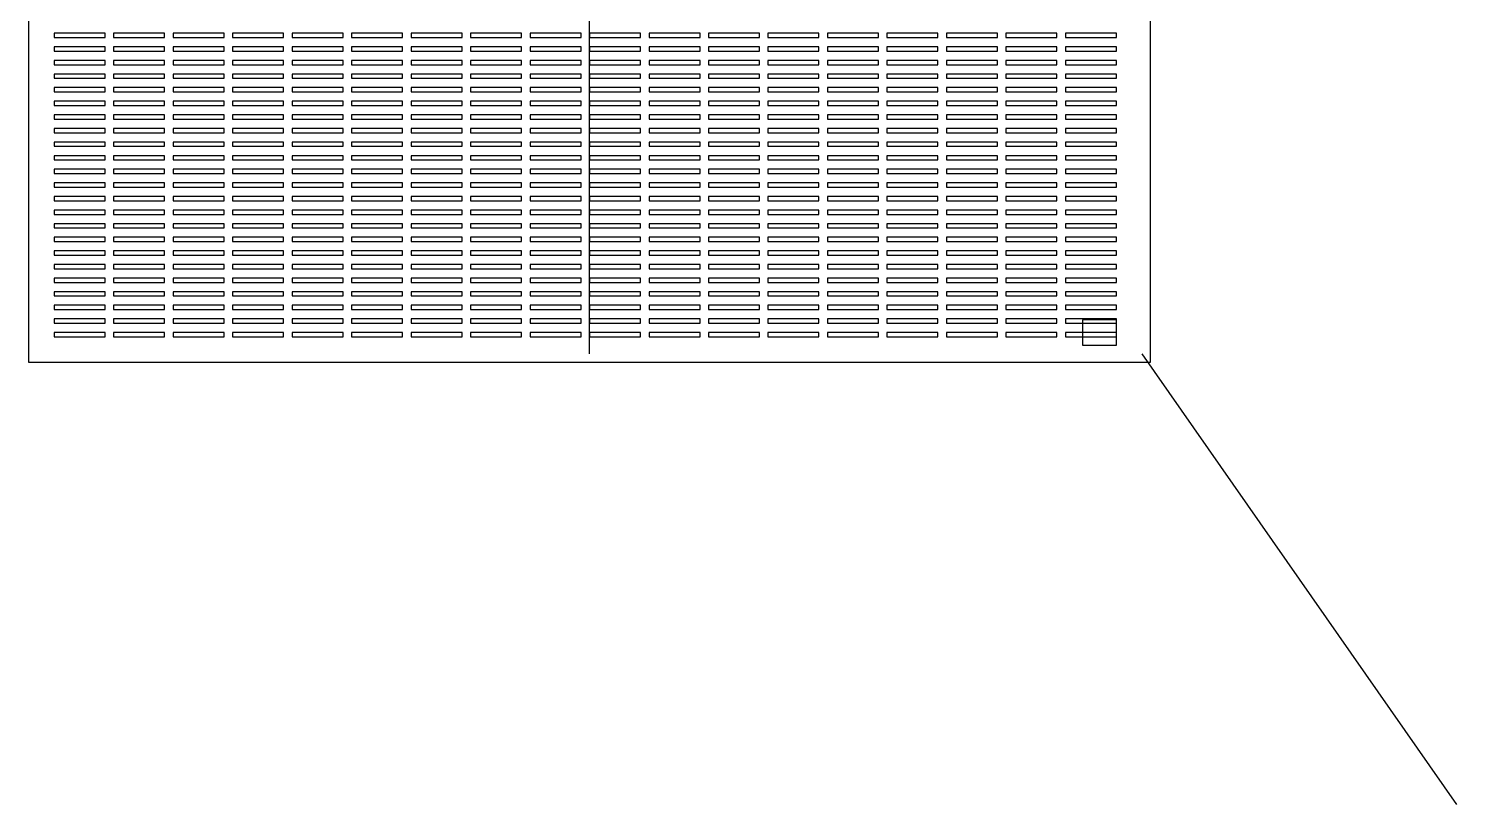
# Model space of a CAD drawing. Header units: metres. Extents: x 435451 to 436291, y 6356236 to 6357156.
# Drawn here: x 435451 to 436291, y 6356236 to 6356692 of the extents above; entities that cross this region are included whole.
import ezdxf

# ---------------------------------------------------------------- set-up
doc = ezdxf.new("R2010")
doc.units = ezdxf.units.M

msp = doc.modelspace()

# ---------------------------------------------------------------- linework, layer by layer
at = {"layer": 'CLOTURE'}
msp.add_lwpolyline([(435450.7, 6356496), (436110.7, 6356496), (436110.7, 6357156), (435450.7, 6357156)], close=True, dxfattribs=at)
at = {"layer": 'PISTE_ACCES'}
for p, q in [((435780.7, 6356501), (435780.7, 6357151)), ((436105.7, 6356501), (436290.7, 6356236))]:
    msp.add_line(p, q, dxfattribs=at)
at = {"layer": 'POSTE_LIVRAISON'}
msp.add_lwpolyline([(436070.7, 6356506), (436090.7, 6356506), (436090.7, 6356521), (436070.7, 6356521)], close=True, dxfattribs=at)
at = {"layer": 'TABLES_PV'}
for points in [[(435465.7, 6356687), (435495.7, 6356687), (435495.7, 6356689.5), (435465.7, 6356689.5)], [(435500.7, 6356687), (435530.7, 6356687), (435530.7, 6356689.5), (435500.7, 6356689.5)], [(435535.7, 6356687), (435565.7, 6356687), (435565.7, 6356689.5), (435535.7, 6356689.5)], [(435570.7, 6356687), (435600.7, 6356687), (435600.7, 6356689.5), (435570.7, 6356689.5)], [(435605.7, 6356687), (435635.7, 6356687), (435635.7, 6356689.5), (435605.7, 6356689.5)], [(435640.7, 6356687), (435670.7, 6356687), (435670.7, 6356689.5), (435640.7, 6356689.5)], [(435675.7, 6356687), (435705.7, 6356687), (435705.7, 6356689.5), (435675.7, 6356689.5)], [(435710.7, 6356687), (435740.7, 6356687), (435740.7, 6356689.5), (435710.7, 6356689.5)], [(435745.7, 6356687), (435775.7, 6356687), (435775.7, 6356689.5), (435745.7, 6356689.5)], [(435780.7, 6356687), (435810.7, 6356687), (435810.7, 6356689.5), (435780.7, 6356689.5)], [(435815.7, 6356687), (435845.7, 6356687), (435845.7, 6356689.5), (435815.7, 6356689.5)], [(435850.7, 6356687), (435880.7, 6356687), (435880.7, 6356689.5), (435850.7, 6356689.5)], [(435885.7, 6356687), (435915.7, 6356687), (435915.7, 6356689.5), (435885.7, 6356689.5)], [(435920.7, 6356687), (435950.7, 6356687), (435950.7, 6356689.5), (435920.7, 6356689.5)], [(435955.7, 6356687), (435985.7, 6356687), (435985.7, 6356689.5), (435955.7, 6356689.5)], [(435990.7, 6356687), (436020.7, 6356687), (436020.7, 6356689.5), (435990.7, 6356689.5)], [(436025.7, 6356687), (436055.7, 6356687), (436055.7, 6356689.5), (436025.7, 6356689.5)], [(436060.7, 6356687), (436090.7, 6356687), (436090.7, 6356689.5), (436060.7, 6356689.5)], [(435465.7, 6356679), (435495.7, 6356679), (435495.7, 6356681.5), (435465.7, 6356681.5)], [(435500.7, 6356679), (435530.7, 6356679), (435530.7, 6356681.5), (435500.7, 6356681.5)], [(435535.7, 6356679), (435565.7, 6356679), (435565.7, 6356681.5), (435535.7, 6356681.5)], [(435570.7, 6356679), (435600.7, 6356679), (435600.7, 6356681.5), (435570.7, 6356681.5)], [(435605.7, 6356679), (435635.7, 6356679), (435635.7, 6356681.5), (435605.7, 6356681.5)], [(435640.7, 6356679), (435670.7, 6356679), (435670.7, 6356681.5), (435640.7, 6356681.5)], [(435675.7, 6356679), (435705.7, 6356679), (435705.7, 6356681.5), (435675.7, 6356681.5)], [(435710.7, 6356679), (435740.7, 6356679), (435740.7, 6356681.5), (435710.7, 6356681.5)], [(435745.7, 6356679), (435775.7, 6356679), (435775.7, 6356681.5), (435745.7, 6356681.5)], [(435780.7, 6356679), (435810.7, 6356679), (435810.7, 6356681.5), (435780.7, 6356681.5)], [(435815.7, 6356679), (435845.7, 6356679), (435845.7, 6356681.5), (435815.7, 6356681.5)], [(435850.7, 6356679), (435880.7, 6356679), (435880.7, 6356681.5), (435850.7, 6356681.5)], [(435885.7, 6356679), (435915.7, 6356679), (435915.7, 6356681.5), (435885.7, 6356681.5)], [(435920.7, 6356679), (435950.7, 6356679), (435950.7, 6356681.5), (435920.7, 6356681.5)], [(435955.7, 6356679), (435985.7, 6356679), (435985.7, 6356681.5), (435955.7, 6356681.5)], [(435990.7, 6356679), (436020.7, 6356679), (436020.7, 6356681.5), (435990.7, 6356681.5)], [(436025.7, 6356679), (436055.7, 6356679), (436055.7, 6356681.5), (436025.7, 6356681.5)], [(436060.7, 6356679), (436090.7, 6356679), (436090.7, 6356681.5), (436060.7, 6356681.5)], [(435465.7, 6356671), (435495.7, 6356671), (435495.7, 6356673.5), (435465.7, 6356673.5)], [(435500.7, 6356671), (435530.7, 6356671), (435530.7, 6356673.5), (435500.7, 6356673.5)], [(435535.7, 6356671), (435565.7, 6356671), (435565.7, 6356673.5), (435535.7, 6356673.5)], [(435570.7, 6356671), (435600.7, 6356671), (435600.7, 6356673.5), (435570.7, 6356673.5)], [(435605.7, 6356671), (435635.7, 6356671), (435635.7, 6356673.5), (435605.7, 6356673.5)], [(435640.7, 6356671), (435670.7, 6356671), (435670.7, 6356673.5), (435640.7, 6356673.5)], [(435675.7, 6356671), (435705.7, 6356671), (435705.7, 6356673.5), (435675.7, 6356673.5)], [(435710.7, 6356671), (435740.7, 6356671), (435740.7, 6356673.5), (435710.7, 6356673.5)], [(435745.7, 6356671), (435775.7, 6356671), (435775.7, 6356673.5), (435745.7, 6356673.5)], [(435780.7, 6356671), (435810.7, 6356671), (435810.7, 6356673.5), (435780.7, 6356673.5)], [(435815.7, 6356671), (435845.7, 6356671), (435845.7, 6356673.5), (435815.7, 6356673.5)], [(435850.7, 6356671), (435880.7, 6356671), (435880.7, 6356673.5), (435850.7, 6356673.5)], [(435885.7, 6356671), (435915.7, 6356671), (435915.7, 6356673.5), (435885.7, 6356673.5)], [(435920.7, 6356671), (435950.7, 6356671), (435950.7, 6356673.5), (435920.7, 6356673.5)], [(435955.7, 6356671), (435985.7, 6356671), (435985.7, 6356673.5), (435955.7, 6356673.5)], [(435990.7, 6356671), (436020.7, 6356671), (436020.7, 6356673.5), (435990.7, 6356673.5)], [(436025.7, 6356671), (436055.7, 6356671), (436055.7, 6356673.5), (436025.7, 6356673.5)], [(436060.7, 6356671), (436090.7, 6356671), (436090.7, 6356673.5), (436060.7, 6356673.5)], [(435465.7, 6356663), (435495.7, 6356663), (435495.7, 6356665.5), (435465.7, 6356665.5)], [(435500.7, 6356663), (435530.7, 6356663), (435530.7, 6356665.5), (435500.7, 6356665.5)], [(435535.7, 6356663), (435565.7, 6356663), (435565.7, 6356665.5), (435535.7, 6356665.5)], [(435570.7, 6356663), (435600.7, 6356663), (435600.7, 6356665.5), (435570.7, 6356665.5)], [(435605.7, 6356663), (435635.7, 6356663), (435635.7, 6356665.5), (435605.7, 6356665.5)], [(435640.7, 6356663), (435670.7, 6356663), (435670.7, 6356665.5), (435640.7, 6356665.5)], [(435675.7, 6356663), (435705.7, 6356663), (435705.7, 6356665.5), (435675.7, 6356665.5)], [(435710.7, 6356663), (435740.7, 6356663), (435740.7, 6356665.5), (435710.7, 6356665.5)], [(435745.7, 6356663), (435775.7, 6356663), (435775.7, 6356665.5), (435745.7, 6356665.5)], [(435780.7, 6356663), (435810.7, 6356663), (435810.7, 6356665.5), (435780.7, 6356665.5)], [(435815.7, 6356663), (435845.7, 6356663), (435845.7, 6356665.5), (435815.7, 6356665.5)], [(435850.7, 6356663), (435880.7, 6356663), (435880.7, 6356665.5), (435850.7, 6356665.5)], [(435885.7, 6356663), (435915.7, 6356663), (435915.7, 6356665.5), (435885.7, 6356665.5)], [(435920.7, 6356663), (435950.7, 6356663), (435950.7, 6356665.5), (435920.7, 6356665.5)], [(435955.7, 6356663), (435985.7, 6356663), (435985.7, 6356665.5), (435955.7, 6356665.5)], [(435990.7, 6356663), (436020.7, 6356663), (436020.7, 6356665.5), (435990.7, 6356665.5)], [(436025.7, 6356663), (436055.7, 6356663), (436055.7, 6356665.5), (436025.7, 6356665.5)], [(436060.7, 6356663), (436090.7, 6356663), (436090.7, 6356665.5), (436060.7, 6356665.5)], [(435465.7, 6356655), (435495.7, 6356655), (435495.7, 6356657.5), (435465.7, 6356657.5)], [(435500.7, 6356655), (435530.7, 6356655), (435530.7, 6356657.5), (435500.7, 6356657.5)], [(435535.7, 6356655), (435565.7, 6356655), (435565.7, 6356657.5), (435535.7, 6356657.5)], [(435570.7, 6356655), (435600.7, 6356655), (435600.7, 6356657.5), (435570.7, 6356657.5)], [(435605.7, 6356655), (435635.7, 6356655), (435635.7, 6356657.5), (435605.7, 6356657.5)], [(435640.7, 6356655), (435670.7, 6356655), (435670.7, 6356657.5), (435640.7, 6356657.5)], [(435675.7, 6356655), (435705.7, 6356655), (435705.7, 6356657.5), (435675.7, 6356657.5)], [(435710.7, 6356655), (435740.7, 6356655), (435740.7, 6356657.5), (435710.7, 6356657.5)], [(435745.7, 6356655), (435775.7, 6356655), (435775.7, 6356657.5), (435745.7, 6356657.5)], [(435780.7, 6356655), (435810.7, 6356655), (435810.7, 6356657.5), (435780.7, 6356657.5)], [(435815.7, 6356655), (435845.7, 6356655), (435845.7, 6356657.5), (435815.7, 6356657.5)], [(435850.7, 6356655), (435880.7, 6356655), (435880.7, 6356657.5), (435850.7, 6356657.5)], [(435885.7, 6356655), (435915.7, 6356655), (435915.7, 6356657.5), (435885.7, 6356657.5)], [(435920.7, 6356655), (435950.7, 6356655), (435950.7, 6356657.5), (435920.7, 6356657.5)], [(435955.7, 6356655), (435985.7, 6356655), (435985.7, 6356657.5), (435955.7, 6356657.5)], [(435990.7, 6356655), (436020.7, 6356655), (436020.7, 6356657.5), (435990.7, 6356657.5)], [(436025.7, 6356655), (436055.7, 6356655), (436055.7, 6356657.5), (436025.7, 6356657.5)], [(436060.7, 6356655), (436090.7, 6356655), (436090.7, 6356657.5), (436060.7, 6356657.5)], [(435465.7, 6356647), (435495.7, 6356647), (435495.7, 6356649.5), (435465.7, 6356649.5)], [(435465.7, 6356639), (435495.7, 6356639), (435495.7, 6356641.5), (435465.7, 6356641.5)], [(435500.7, 6356647), (435530.7, 6356647), (435530.7, 6356649.5), (435500.7, 6356649.5)], [(435500.7, 6356639), (435530.7, 6356639), (435530.7, 6356641.5), (435500.7, 6356641.5)], [(435535.7, 6356647), (435565.7, 6356647), (435565.7, 6356649.5), (435535.7, 6356649.5)], [(435535.7, 6356639), (435565.7, 6356639), (435565.7, 6356641.5), (435535.7, 6356641.5)], [(435570.7, 6356647), (435600.7, 6356647), (435600.7, 6356649.5), (435570.7, 6356649.5)], [(435570.7, 6356639), (435600.7, 6356639), (435600.7, 6356641.5), (435570.7, 6356641.5)], [(435605.7, 6356647), (435635.7, 6356647), (435635.7, 6356649.5), (435605.7, 6356649.5)], [(435605.7, 6356639), (435635.7, 6356639), (435635.7, 6356641.5), (435605.7, 6356641.5)], [(435640.7, 6356647), (435670.7, 6356647), (435670.7, 6356649.5), (435640.7, 6356649.5)], [(435640.7, 6356639), (435670.7, 6356639), (435670.7, 6356641.5), (435640.7, 6356641.5)], [(435675.7, 6356647), (435705.7, 6356647), (435705.7, 6356649.5), (435675.7, 6356649.5)], [(435675.7, 6356639), (435705.7, 6356639), (435705.7, 6356641.5), (435675.7, 6356641.5)], [(435710.7, 6356647), (435740.7, 6356647), (435740.7, 6356649.5), (435710.7, 6356649.5)], [(435710.7, 6356639), (435740.7, 6356639), (435740.7, 6356641.5), (435710.7, 6356641.5)], [(435745.7, 6356647), (435775.7, 6356647), (435775.7, 6356649.5), (435745.7, 6356649.5)], [(435745.7, 6356639), (435775.7, 6356639), (435775.7, 6356641.5), (435745.7, 6356641.5)], [(435780.7, 6356647), (435810.7, 6356647), (435810.7, 6356649.5), (435780.7, 6356649.5)], [(435780.7, 6356639), (435810.7, 6356639), (435810.7, 6356641.5), (435780.7, 6356641.5)], [(435815.7, 6356647), (435845.7, 6356647), (435845.7, 6356649.5), (435815.7, 6356649.5)], [(435815.7, 6356639), (435845.7, 6356639), (435845.7, 6356641.5), (435815.7, 6356641.5)], [(435850.7, 6356647), (435880.7, 6356647), (435880.7, 6356649.5), (435850.7, 6356649.5)], [(435850.7, 6356639), (435880.7, 6356639), (435880.7, 6356641.5), (435850.7, 6356641.5)], [(435885.7, 6356647), (435915.7, 6356647), (435915.7, 6356649.5), (435885.7, 6356649.5)], [(435885.7, 6356639), (435915.7, 6356639), (435915.7, 6356641.5), (435885.7, 6356641.5)], [(435920.7, 6356647), (435950.7, 6356647), (435950.7, 6356649.5), (435920.7, 6356649.5)], [(435920.7, 6356639), (435950.7, 6356639), (435950.7, 6356641.5), (435920.7, 6356641.5)], [(435955.7, 6356647), (435985.7, 6356647), (435985.7, 6356649.5), (435955.7, 6356649.5)], [(435955.7, 6356639), (435985.7, 6356639), (435985.7, 6356641.5), (435955.7, 6356641.5)], [(435990.7, 6356647), (436020.7, 6356647), (436020.7, 6356649.5), (435990.7, 6356649.5)], [(435990.7, 6356639), (436020.7, 6356639), (436020.7, 6356641.5), (435990.7, 6356641.5)], [(436025.7, 6356647), (436055.7, 6356647), (436055.7, 6356649.5), (436025.7, 6356649.5)], [(436025.7, 6356639), (436055.7, 6356639), (436055.7, 6356641.5), (436025.7, 6356641.5)], [(436060.7, 6356647), (436090.7, 6356647), (436090.7, 6356649.5), (436060.7, 6356649.5)], [(436060.7, 6356639), (436090.7, 6356639), (436090.7, 6356641.5), (436060.7, 6356641.5)], [(435465.7, 6356631), (435495.7, 6356631), (435495.7, 6356633.5), (435465.7, 6356633.5)], [(435500.7, 6356631), (435530.7, 6356631), (435530.7, 6356633.5), (435500.7, 6356633.5)], [(435535.7, 6356631), (435565.7, 6356631), (435565.7, 6356633.5), (435535.7, 6356633.5)], [(435570.7, 6356631), (435600.7, 6356631), (435600.7, 6356633.5), (435570.7, 6356633.5)], [(435605.7, 6356631), (435635.7, 6356631), (435635.7, 6356633.5), (435605.7, 6356633.5)], [(435640.7, 6356631), (435670.7, 6356631), (435670.7, 6356633.5), (435640.7, 6356633.5)], [(435675.7, 6356631), (435705.7, 6356631), (435705.7, 6356633.5), (435675.7, 6356633.5)], [(435710.7, 6356631), (435740.7, 6356631), (435740.7, 6356633.5), (435710.7, 6356633.5)], [(435745.7, 6356631), (435775.7, 6356631), (435775.7, 6356633.5), (435745.7, 6356633.5)], [(435780.7, 6356631), (435810.7, 6356631), (435810.7, 6356633.5), (435780.7, 6356633.5)], [(435815.7, 6356631), (435845.7, 6356631), (435845.7, 6356633.5), (435815.7, 6356633.5)], [(435850.7, 6356631), (435880.7, 6356631), (435880.7, 6356633.5), (435850.7, 6356633.5)], [(435885.7, 6356631), (435915.7, 6356631), (435915.7, 6356633.5), (435885.7, 6356633.5)], [(435920.7, 6356631), (435950.7, 6356631), (435950.7, 6356633.5), (435920.7, 6356633.5)], [(435955.7, 6356631), (435985.7, 6356631), (435985.7, 6356633.5), (435955.7, 6356633.5)], [(435990.7, 6356631), (436020.7, 6356631), (436020.7, 6356633.5), (435990.7, 6356633.5)], [(436025.7, 6356631), (436055.7, 6356631), (436055.7, 6356633.5), (436025.7, 6356633.5)], [(436060.7, 6356631), (436090.7, 6356631), (436090.7, 6356633.5), (436060.7, 6356633.5)], [(435465.7, 6356623), (435495.7, 6356623), (435495.7, 6356625.5), (435465.7, 6356625.5)], [(435500.7, 6356623), (435530.7, 6356623), (435530.7, 6356625.5), (435500.7, 6356625.5)], [(435535.7, 6356623), (435565.7, 6356623), (435565.7, 6356625.5), (435535.7, 6356625.5)], [(435570.7, 6356623), (435600.7, 6356623), (435600.7, 6356625.5), (435570.7, 6356625.5)], [(435605.7, 6356623), (435635.7, 6356623), (435635.7, 6356625.5), (435605.7, 6356625.5)], [(435640.7, 6356623), (435670.7, 6356623), (435670.7, 6356625.5), (435640.7, 6356625.5)], [(435675.7, 6356623), (435705.7, 6356623), (435705.7, 6356625.5), (435675.7, 6356625.5)], [(435710.7, 6356623), (435740.7, 6356623), (435740.7, 6356625.5), (435710.7, 6356625.5)], [(435745.7, 6356623), (435775.7, 6356623), (435775.7, 6356625.5), (435745.7, 6356625.5)], [(435780.7, 6356623), (435810.7, 6356623), (435810.7, 6356625.5), (435780.7, 6356625.5)], [(435815.7, 6356623), (435845.7, 6356623), (435845.7, 6356625.5), (435815.7, 6356625.5)], [(435850.7, 6356623), (435880.7, 6356623), (435880.7, 6356625.5), (435850.7, 6356625.5)], [(435885.7, 6356623), (435915.7, 6356623), (435915.7, 6356625.5), (435885.7, 6356625.5)], [(435920.7, 6356623), (435950.7, 6356623), (435950.7, 6356625.5), (435920.7, 6356625.5)], [(435955.7, 6356623), (435985.7, 6356623), (435985.7, 6356625.5), (435955.7, 6356625.5)], [(435990.7, 6356623), (436020.7, 6356623), (436020.7, 6356625.5), (435990.7, 6356625.5)], [(436025.7, 6356623), (436055.7, 6356623), (436055.7, 6356625.5), (436025.7, 6356625.5)], [(436060.7, 6356623), (436090.7, 6356623), (436090.7, 6356625.5), (436060.7, 6356625.5)], [(435465.7, 6356615), (435495.7, 6356615), (435495.7, 6356617.5), (435465.7, 6356617.5)], [(435500.7, 6356615), (435530.7, 6356615), (435530.7, 6356617.5), (435500.7, 6356617.5)], [(435535.7, 6356615), (435565.7, 6356615), (435565.7, 6356617.5), (435535.7, 6356617.5)], [(435570.7, 6356615), (435600.7, 6356615), (435600.7, 6356617.5), (435570.7, 6356617.5)], [(435605.7, 6356615), (435635.7, 6356615), (435635.7, 6356617.5), (435605.7, 6356617.5)], [(435640.7, 6356615), (435670.7, 6356615), (435670.7, 6356617.5), (435640.7, 6356617.5)], [(435675.7, 6356615), (435705.7, 6356615), (435705.7, 6356617.5), (435675.7, 6356617.5)], [(435710.7, 6356615), (435740.7, 6356615), (435740.7, 6356617.5), (435710.7, 6356617.5)], [(435745.7, 6356615), (435775.7, 6356615), (435775.7, 6356617.5), (435745.7, 6356617.5)], [(435780.7, 6356615), (435810.7, 6356615), (435810.7, 6356617.5), (435780.7, 6356617.5)], [(435815.7, 6356615), (435845.7, 6356615), (435845.7, 6356617.5), (435815.7, 6356617.5)], [(435850.7, 6356615), (435880.7, 6356615), (435880.7, 6356617.5), (435850.7, 6356617.5)], [(435885.7, 6356615), (435915.7, 6356615), (435915.7, 6356617.5), (435885.7, 6356617.5)], [(435920.7, 6356615), (435950.7, 6356615), (435950.7, 6356617.5), (435920.7, 6356617.5)], [(435955.7, 6356615), (435985.7, 6356615), (435985.7, 6356617.5), (435955.7, 6356617.5)], [(435990.7, 6356615), (436020.7, 6356615), (436020.7, 6356617.5), (435990.7, 6356617.5)], [(436025.7, 6356615), (436055.7, 6356615), (436055.7, 6356617.5), (436025.7, 6356617.5)], [(436060.7, 6356615), (436090.7, 6356615), (436090.7, 6356617.5), (436060.7, 6356617.5)], [(435465.7, 6356607), (435495.7, 6356607), (435495.7, 6356609.5), (435465.7, 6356609.5)], [(435500.7, 6356607), (435530.7, 6356607), (435530.7, 6356609.5), (435500.7, 6356609.5)], [(435535.7, 6356607), (435565.7, 6356607), (435565.7, 6356609.5), (435535.7, 6356609.5)], [(435570.7, 6356607), (435600.7, 6356607), (435600.7, 6356609.5), (435570.7, 6356609.5)], [(435605.7, 6356607), (435635.7, 6356607), (435635.7, 6356609.5), (435605.7, 6356609.5)], [(435640.7, 6356607), (435670.7, 6356607), (435670.7, 6356609.5), (435640.7, 6356609.5)], [(435675.7, 6356607), (435705.7, 6356607), (435705.7, 6356609.5), (435675.7, 6356609.5)], [(435710.7, 6356607), (435740.7, 6356607), (435740.7, 6356609.5), (435710.7, 6356609.5)], [(435745.7, 6356607), (435775.7, 6356607), (435775.7, 6356609.5), (435745.7, 6356609.5)], [(435780.7, 6356607), (435810.7, 6356607), (435810.7, 6356609.5), (435780.7, 6356609.5)], [(435815.7, 6356607), (435845.7, 6356607), (435845.7, 6356609.5), (435815.7, 6356609.5)], [(435850.7, 6356607), (435880.7, 6356607), (435880.7, 6356609.5), (435850.7, 6356609.5)], [(435885.7, 6356607), (435915.7, 6356607), (435915.7, 6356609.5), (435885.7, 6356609.5)], [(435920.7, 6356607), (435950.7, 6356607), (435950.7, 6356609.5), (435920.7, 6356609.5)], [(435955.7, 6356607), (435985.7, 6356607), (435985.7, 6356609.5), (435955.7, 6356609.5)], [(435990.7, 6356607), (436020.7, 6356607), (436020.7, 6356609.5), (435990.7, 6356609.5)], [(436025.7, 6356607), (436055.7, 6356607), (436055.7, 6356609.5), (436025.7, 6356609.5)], [(436060.7, 6356607), (436090.7, 6356607), (436090.7, 6356609.5), (436060.7, 6356609.5)], [(435465.7, 6356599), (435495.7, 6356599), (435495.7, 6356601.5), (435465.7, 6356601.5)], [(435500.7, 6356599), (435530.7, 6356599), (435530.7, 6356601.5), (435500.7, 6356601.5)], [(435535.7, 6356599), (435565.7, 6356599), (435565.7, 6356601.5), (435535.7, 6356601.5)], [(435570.7, 6356599), (435600.7, 6356599), (435600.7, 6356601.5), (435570.7, 6356601.5)], [(435605.7, 6356599), (435635.7, 6356599), (435635.7, 6356601.5), (435605.7, 6356601.5)], [(435640.7, 6356599), (435670.7, 6356599), (435670.7, 6356601.5), (435640.7, 6356601.5)], [(435675.7, 6356599), (435705.7, 6356599), (435705.7, 6356601.5), (435675.7, 6356601.5)], [(435710.7, 6356599), (435740.7, 6356599), (435740.7, 6356601.5), (435710.7, 6356601.5)], [(435745.7, 6356599), (435775.7, 6356599), (435775.7, 6356601.5), (435745.7, 6356601.5)], [(435780.7, 6356599), (435810.7, 6356599), (435810.7, 6356601.5), (435780.7, 6356601.5)], [(435815.7, 6356599), (435845.7, 6356599), (435845.7, 6356601.5), (435815.7, 6356601.5)], [(435850.7, 6356599), (435880.7, 6356599), (435880.7, 6356601.5), (435850.7, 6356601.5)], [(435885.7, 6356599), (435915.7, 6356599), (435915.7, 6356601.5), (435885.7, 6356601.5)], [(435920.7, 6356599), (435950.7, 6356599), (435950.7, 6356601.5), (435920.7, 6356601.5)], [(435955.7, 6356599), (435985.7, 6356599), (435985.7, 6356601.5), (435955.7, 6356601.5)], [(435990.7, 6356599), (436020.7, 6356599), (436020.7, 6356601.5), (435990.7, 6356601.5)], [(436025.7, 6356599), (436055.7, 6356599), (436055.7, 6356601.5), (436025.7, 6356601.5)], [(436060.7, 6356599), (436090.7, 6356599), (436090.7, 6356601.5), (436060.7, 6356601.5)], [(435465.7, 6356591), (435495.7, 6356591), (435495.7, 6356593.5), (435465.7, 6356593.5)], [(435500.7, 6356591), (435530.7, 6356591), (435530.7, 6356593.5), (435500.7, 6356593.5)], [(435535.7, 6356591), (435565.7, 6356591), (435565.7, 6356593.5), (435535.7, 6356593.5)], [(435570.7, 6356591), (435600.7, 6356591), (435600.7, 6356593.5), (435570.7, 6356593.5)], [(435605.7, 6356591), (435635.7, 6356591), (435635.7, 6356593.5), (435605.7, 6356593.5)], [(435640.7, 6356591), (435670.7, 6356591), (435670.7, 6356593.5), (435640.7, 6356593.5)], [(435675.7, 6356591), (435705.7, 6356591), (435705.7, 6356593.5), (435675.7, 6356593.5)], [(435710.7, 6356591), (435740.7, 6356591), (435740.7, 6356593.5), (435710.7, 6356593.5)], [(435745.7, 6356591), (435775.7, 6356591), (435775.7, 6356593.5), (435745.7, 6356593.5)], [(435780.7, 6356591), (435810.7, 6356591), (435810.7, 6356593.5), (435780.7, 6356593.5)], [(435815.7, 6356591), (435845.7, 6356591), (435845.7, 6356593.5), (435815.7, 6356593.5)], [(435850.7, 6356591), (435880.7, 6356591), (435880.7, 6356593.5), (435850.7, 6356593.5)], [(435885.7, 6356591), (435915.7, 6356591), (435915.7, 6356593.5), (435885.7, 6356593.5)], [(435920.7, 6356591), (435950.7, 6356591), (435950.7, 6356593.5), (435920.7, 6356593.5)], [(435955.7, 6356591), (435985.7, 6356591), (435985.7, 6356593.5), (435955.7, 6356593.5)], [(435990.7, 6356591), (436020.7, 6356591), (436020.7, 6356593.5), (435990.7, 6356593.5)], [(436025.7, 6356591), (436055.7, 6356591), (436055.7, 6356593.5), (436025.7, 6356593.5)], [(436060.7, 6356591), (436090.7, 6356591), (436090.7, 6356593.5), (436060.7, 6356593.5)], [(435465.7, 6356583), (435495.7, 6356583), (435495.7, 6356585.5), (435465.7, 6356585.5)], [(435500.7, 6356583), (435530.7, 6356583), (435530.7, 6356585.5), (435500.7, 6356585.5)], [(435535.7, 6356583), (435565.7, 6356583), (435565.7, 6356585.5), (435535.7, 6356585.5)], [(435570.7, 6356583), (435600.7, 6356583), (435600.7, 6356585.5), (435570.7, 6356585.5)], [(435605.7, 6356583), (435635.7, 6356583), (435635.7, 6356585.5), (435605.7, 6356585.5)], [(435640.7, 6356583), (435670.7, 6356583), (435670.7, 6356585.5), (435640.7, 6356585.5)], [(435675.7, 6356583), (435705.7, 6356583), (435705.7, 6356585.5), (435675.7, 6356585.5)], [(435710.7, 6356583), (435740.7, 6356583), (435740.7, 6356585.5), (435710.7, 6356585.5)], [(435745.7, 6356583), (435775.7, 6356583), (435775.7, 6356585.5), (435745.7, 6356585.5)], [(435780.7, 6356583), (435810.7, 6356583), (435810.7, 6356585.5), (435780.7, 6356585.5)], [(435815.7, 6356583), (435845.7, 6356583), (435845.7, 6356585.5), (435815.7, 6356585.5)], [(435850.7, 6356583), (435880.7, 6356583), (435880.7, 6356585.5), (435850.7, 6356585.5)], [(435885.7, 6356583), (435915.7, 6356583), (435915.7, 6356585.5), (435885.7, 6356585.5)], [(435920.7, 6356583), (435950.7, 6356583), (435950.7, 6356585.5), (435920.7, 6356585.5)], [(435955.7, 6356583), (435985.7, 6356583), (435985.7, 6356585.5), (435955.7, 6356585.5)], [(435990.7, 6356583), (436020.7, 6356583), (436020.7, 6356585.5), (435990.7, 6356585.5)], [(436025.7, 6356583), (436055.7, 6356583), (436055.7, 6356585.5), (436025.7, 6356585.5)], [(436060.7, 6356583), (436090.7, 6356583), (436090.7, 6356585.5), (436060.7, 6356585.5)], [(435465.7, 6356575), (435495.7, 6356575), (435495.7, 6356577.5), (435465.7, 6356577.5)], [(435500.7, 6356575), (435530.7, 6356575), (435530.7, 6356577.5), (435500.7, 6356577.5)], [(435535.7, 6356575), (435565.7, 6356575), (435565.7, 6356577.5), (435535.7, 6356577.5)], [(435570.7, 6356575), (435600.7, 6356575), (435600.7, 6356577.5), (435570.7, 6356577.5)], [(435605.7, 6356575), (435635.7, 6356575), (435635.7, 6356577.5), (435605.7, 6356577.5)], [(435640.7, 6356575), (435670.7, 6356575), (435670.7, 6356577.5), (435640.7, 6356577.5)], [(435675.7, 6356575), (435705.7, 6356575), (435705.7, 6356577.5), (435675.7, 6356577.5)], [(435710.7, 6356575), (435740.7, 6356575), (435740.7, 6356577.5), (435710.7, 6356577.5)], [(435745.7, 6356575), (435775.7, 6356575), (435775.7, 6356577.5), (435745.7, 6356577.5)], [(435780.7, 6356575), (435810.7, 6356575), (435810.7, 6356577.5), (435780.7, 6356577.5)], [(435815.7, 6356575), (435845.7, 6356575), (435845.7, 6356577.5), (435815.7, 6356577.5)], [(435850.7, 6356575), (435880.7, 6356575), (435880.7, 6356577.5), (435850.7, 6356577.5)], [(435885.7, 6356575), (435915.7, 6356575), (435915.7, 6356577.5), (435885.7, 6356577.5)], [(435920.7, 6356575), (435950.7, 6356575), (435950.7, 6356577.5), (435920.7, 6356577.5)], [(435955.7, 6356575), (435985.7, 6356575), (435985.7, 6356577.5), (435955.7, 6356577.5)], [(435990.7, 6356575), (436020.7, 6356575), (436020.7, 6356577.5), (435990.7, 6356577.5)], [(436025.7, 6356575), (436055.7, 6356575), (436055.7, 6356577.5), (436025.7, 6356577.5)], [(436060.7, 6356575), (436090.7, 6356575), (436090.7, 6356577.5), (436060.7, 6356577.5)], [(435465.7, 6356567), (435495.7, 6356567), (435495.7, 6356569.5), (435465.7, 6356569.5)], [(435500.7, 6356567), (435530.7, 6356567), (435530.7, 6356569.5), (435500.7, 6356569.5)], [(435535.7, 6356567), (435565.7, 6356567), (435565.7, 6356569.5), (435535.7, 6356569.5)], [(435570.7, 6356567), (435600.7, 6356567), (435600.7, 6356569.5), (435570.7, 6356569.5)], [(435605.7, 6356567), (435635.7, 6356567), (435635.7, 6356569.5), (435605.7, 6356569.5)], [(435640.7, 6356567), (435670.7, 6356567), (435670.7, 6356569.5), (435640.7, 6356569.5)], [(435675.7, 6356567), (435705.7, 6356567), (435705.7, 6356569.5), (435675.7, 6356569.5)], [(435710.7, 6356567), (435740.7, 6356567), (435740.7, 6356569.5), (435710.7, 6356569.5)], [(435745.7, 6356567), (435775.7, 6356567), (435775.7, 6356569.5), (435745.7, 6356569.5)], [(435780.7, 6356567), (435810.7, 6356567), (435810.7, 6356569.5), (435780.7, 6356569.5)], [(435815.7, 6356567), (435845.7, 6356567), (435845.7, 6356569.5), (435815.7, 6356569.5)], [(435850.7, 6356567), (435880.7, 6356567), (435880.7, 6356569.5), (435850.7, 6356569.5)], [(435885.7, 6356567), (435915.7, 6356567), (435915.7, 6356569.5), (435885.7, 6356569.5)], [(435920.7, 6356567), (435950.7, 6356567), (435950.7, 6356569.5), (435920.7, 6356569.5)], [(435955.7, 6356567), (435985.7, 6356567), (435985.7, 6356569.5), (435955.7, 6356569.5)], [(435990.7, 6356567), (436020.7, 6356567), (436020.7, 6356569.5), (435990.7, 6356569.5)], [(436025.7, 6356567), (436055.7, 6356567), (436055.7, 6356569.5), (436025.7, 6356569.5)], [(436060.7, 6356567), (436090.7, 6356567), (436090.7, 6356569.5), (436060.7, 6356569.5)], [(435465.7, 6356559), (435495.7, 6356559), (435495.7, 6356561.5), (435465.7, 6356561.5)], [(435500.7, 6356559), (435530.7, 6356559), (435530.7, 6356561.5), (435500.7, 6356561.5)], [(435535.7, 6356559), (435565.7, 6356559), (435565.7, 6356561.5), (435535.7, 6356561.5)], [(435570.7, 6356559), (435600.7, 6356559), (435600.7, 6356561.5), (435570.7, 6356561.5)], [(435605.7, 6356559), (435635.7, 6356559), (435635.7, 6356561.5), (435605.7, 6356561.5)], [(435640.7, 6356559), (435670.7, 6356559), (435670.7, 6356561.5), (435640.7, 6356561.5)], [(435675.7, 6356559), (435705.7, 6356559), (435705.7, 6356561.5), (435675.7, 6356561.5)], [(435710.7, 6356559), (435740.7, 6356559), (435740.7, 6356561.5), (435710.7, 6356561.5)], [(435745.7, 6356559), (435775.7, 6356559), (435775.7, 6356561.5), (435745.7, 6356561.5)], [(435780.7, 6356559), (435810.7, 6356559), (435810.7, 6356561.5), (435780.7, 6356561.5)], [(435815.7, 6356559), (435845.7, 6356559), (435845.7, 6356561.5), (435815.7, 6356561.5)], [(435850.7, 6356559), (435880.7, 6356559), (435880.7, 6356561.5), (435850.7, 6356561.5)], [(435885.7, 6356559), (435915.7, 6356559), (435915.7, 6356561.5), (435885.7, 6356561.5)], [(435920.7, 6356559), (435950.7, 6356559), (435950.7, 6356561.5), (435920.7, 6356561.5)], [(435955.7, 6356559), (435985.7, 6356559), (435985.7, 6356561.5), (435955.7, 6356561.5)], [(435990.7, 6356559), (436020.7, 6356559), (436020.7, 6356561.5), (435990.7, 6356561.5)], [(436025.7, 6356559), (436055.7, 6356559), (436055.7, 6356561.5), (436025.7, 6356561.5)], [(436060.7, 6356559), (436090.7, 6356559), (436090.7, 6356561.5), (436060.7, 6356561.5)], [(435465.7, 6356551), (435495.7, 6356551), (435495.7, 6356553.5), (435465.7, 6356553.5)], [(435500.7, 6356551), (435530.7, 6356551), (435530.7, 6356553.5), (435500.7, 6356553.5)], [(435535.7, 6356551), (435565.7, 6356551), (435565.7, 6356553.5), (435535.7, 6356553.5)], [(435570.7, 6356551), (435600.7, 6356551), (435600.7, 6356553.5), (435570.7, 6356553.5)], [(435605.7, 6356551), (435635.7, 6356551), (435635.7, 6356553.5), (435605.7, 6356553.5)], [(435640.7, 6356551), (435670.7, 6356551), (435670.7, 6356553.5), (435640.7, 6356553.5)], [(435675.7, 6356551), (435705.7, 6356551), (435705.7, 6356553.5), (435675.7, 6356553.5)], [(435710.7, 6356551), (435740.7, 6356551), (435740.7, 6356553.5), (435710.7, 6356553.5)], [(435745.7, 6356551), (435775.7, 6356551), (435775.7, 6356553.5), (435745.7, 6356553.5)], [(435780.7, 6356551), (435810.7, 6356551), (435810.7, 6356553.5), (435780.7, 6356553.5)], [(435815.7, 6356551), (435845.7, 6356551), (435845.7, 6356553.5), (435815.7, 6356553.5)], [(435850.7, 6356551), (435880.7, 6356551), (435880.7, 6356553.5), (435850.7, 6356553.5)], [(435885.7, 6356551), (435915.7, 6356551), (435915.7, 6356553.5), (435885.7, 6356553.5)], [(435920.7, 6356551), (435950.7, 6356551), (435950.7, 6356553.5), (435920.7, 6356553.5)], [(435955.7, 6356551), (435985.7, 6356551), (435985.7, 6356553.5), (435955.7, 6356553.5)], [(435990.7, 6356551), (436020.7, 6356551), (436020.7, 6356553.5), (435990.7, 6356553.5)], [(436025.7, 6356551), (436055.7, 6356551), (436055.7, 6356553.5), (436025.7, 6356553.5)], [(436060.7, 6356551), (436090.7, 6356551), (436090.7, 6356553.5), (436060.7, 6356553.5)], [(435465.7, 6356543), (435495.7, 6356543), (435495.7, 6356545.5), (435465.7, 6356545.5)], [(435500.7, 6356543), (435530.7, 6356543), (435530.7, 6356545.5), (435500.7, 6356545.5)], [(435535.7, 6356543), (435565.7, 6356543), (435565.7, 6356545.5), (435535.7, 6356545.5)], [(435570.7, 6356543), (435600.7, 6356543), (435600.7, 6356545.5), (435570.7, 6356545.5)], [(435605.7, 6356543), (435635.7, 6356543), (435635.7, 6356545.5), (435605.7, 6356545.5)], [(435640.7, 6356543), (435670.7, 6356543), (435670.7, 6356545.5), (435640.7, 6356545.5)], [(435675.7, 6356543), (435705.7, 6356543), (435705.7, 6356545.5), (435675.7, 6356545.5)], [(435710.7, 6356543), (435740.7, 6356543), (435740.7, 6356545.5), (435710.7, 6356545.5)], [(435745.7, 6356543), (435775.7, 6356543), (435775.7, 6356545.5), (435745.7, 6356545.5)], [(435780.7, 6356543), (435810.7, 6356543), (435810.7, 6356545.5), (435780.7, 6356545.5)], [(435815.7, 6356543), (435845.7, 6356543), (435845.7, 6356545.5), (435815.7, 6356545.5)], [(435850.7, 6356543), (435880.7, 6356543), (435880.7, 6356545.5), (435850.7, 6356545.5)], [(435885.7, 6356543), (435915.7, 6356543), (435915.7, 6356545.5), (435885.7, 6356545.5)], [(435920.7, 6356543), (435950.7, 6356543), (435950.7, 6356545.5), (435920.7, 6356545.5)], [(435955.7, 6356543), (435985.7, 6356543), (435985.7, 6356545.5), (435955.7, 6356545.5)], [(435990.7, 6356543), (436020.7, 6356543), (436020.7, 6356545.5), (435990.7, 6356545.5)], [(436025.7, 6356543), (436055.7, 6356543), (436055.7, 6356545.5), (436025.7, 6356545.5)], [(436060.7, 6356543), (436090.7, 6356543), (436090.7, 6356545.5), (436060.7, 6356545.5)], [(435465.7, 6356535), (435495.7, 6356535), (435495.7, 6356537.5), (435465.7, 6356537.5)], [(435500.7, 6356535), (435530.7, 6356535), (435530.7, 6356537.5), (435500.7, 6356537.5)], [(435535.7, 6356535), (435565.7, 6356535), (435565.7, 6356537.5), (435535.7, 6356537.5)], [(435570.7, 6356535), (435600.7, 6356535), (435600.7, 6356537.5), (435570.7, 6356537.5)], [(435605.7, 6356535), (435635.7, 6356535), (435635.7, 6356537.5), (435605.7, 6356537.5)], [(435640.7, 6356535), (435670.7, 6356535), (435670.7, 6356537.5), (435640.7, 6356537.5)], [(435675.7, 6356535), (435705.7, 6356535), (435705.7, 6356537.5), (435675.7, 6356537.5)], [(435710.7, 6356535), (435740.7, 6356535), (435740.7, 6356537.5), (435710.7, 6356537.5)], [(435745.7, 6356535), (435775.7, 6356535), (435775.7, 6356537.5), (435745.7, 6356537.5)], [(435780.7, 6356535), (435810.7, 6356535), (435810.7, 6356537.5), (435780.7, 6356537.5)], [(435815.7, 6356535), (435845.7, 6356535), (435845.7, 6356537.5), (435815.7, 6356537.5)], [(435850.7, 6356535), (435880.7, 6356535), (435880.7, 6356537.5), (435850.7, 6356537.5)], [(435885.7, 6356535), (435915.7, 6356535), (435915.7, 6356537.5), (435885.7, 6356537.5)], [(435920.7, 6356535), (435950.7, 6356535), (435950.7, 6356537.5), (435920.7, 6356537.5)], [(435955.7, 6356535), (435985.7, 6356535), (435985.7, 6356537.5), (435955.7, 6356537.5)], [(435990.7, 6356535), (436020.7, 6356535), (436020.7, 6356537.5), (435990.7, 6356537.5)], [(436025.7, 6356535), (436055.7, 6356535), (436055.7, 6356537.5), (436025.7, 6356537.5)], [(436060.7, 6356535), (436090.7, 6356535), (436090.7, 6356537.5), (436060.7, 6356537.5)], [(435465.7, 6356527), (435495.7, 6356527), (435495.7, 6356529.5), (435465.7, 6356529.5)], [(435500.7, 6356527), (435530.7, 6356527), (435530.7, 6356529.5), (435500.7, 6356529.5)], [(435535.7, 6356527), (435565.7, 6356527), (435565.7, 6356529.5), (435535.7, 6356529.5)], [(435570.7, 6356527), (435600.7, 6356527), (435600.7, 6356529.5), (435570.7, 6356529.5)], [(435605.7, 6356527), (435635.7, 6356527), (435635.7, 6356529.5), (435605.7, 6356529.5)], [(435640.7, 6356527), (435670.7, 6356527), (435670.7, 6356529.5), (435640.7, 6356529.5)], [(435675.7, 6356527), (435705.7, 6356527), (435705.7, 6356529.5), (435675.7, 6356529.5)], [(435710.7, 6356527), (435740.7, 6356527), (435740.7, 6356529.5), (435710.7, 6356529.5)], [(435745.7, 6356527), (435775.7, 6356527), (435775.7, 6356529.5), (435745.7, 6356529.5)], [(435780.7, 6356527), (435810.7, 6356527), (435810.7, 6356529.5), (435780.7, 6356529.5)], [(435815.7, 6356527), (435845.7, 6356527), (435845.7, 6356529.5), (435815.7, 6356529.5)], [(435850.7, 6356527), (435880.7, 6356527), (435880.7, 6356529.5), (435850.7, 6356529.5)], [(435885.7, 6356527), (435915.7, 6356527), (435915.7, 6356529.5), (435885.7, 6356529.5)], [(435920.7, 6356527), (435950.7, 6356527), (435950.7, 6356529.5), (435920.7, 6356529.5)], [(435955.7, 6356527), (435985.7, 6356527), (435985.7, 6356529.5), (435955.7, 6356529.5)], [(435990.7, 6356527), (436020.7, 6356527), (436020.7, 6356529.5), (435990.7, 6356529.5)], [(436025.7, 6356527), (436055.7, 6356527), (436055.7, 6356529.5), (436025.7, 6356529.5)], [(436060.7, 6356527), (436090.7, 6356527), (436090.7, 6356529.5), (436060.7, 6356529.5)], [(435465.7, 6356519), (435495.7, 6356519), (435495.7, 6356521.5), (435465.7, 6356521.5)], [(435500.7, 6356519), (435530.7, 6356519), (435530.7, 6356521.5), (435500.7, 6356521.5)], [(435535.7, 6356519), (435565.7, 6356519), (435565.7, 6356521.5), (435535.7, 6356521.5)], [(435570.7, 6356519), (435600.7, 6356519), (435600.7, 6356521.5), (435570.7, 6356521.5)], [(435605.7, 6356519), (435635.7, 6356519), (435635.7, 6356521.5), (435605.7, 6356521.5)], [(435640.7, 6356519), (435670.7, 6356519), (435670.7, 6356521.5), (435640.7, 6356521.5)], [(435675.7, 6356519), (435705.7, 6356519), (435705.7, 6356521.5), (435675.7, 6356521.5)], [(435710.7, 6356519), (435740.7, 6356519), (435740.7, 6356521.5), (435710.7, 6356521.5)], [(435745.7, 6356519), (435775.7, 6356519), (435775.7, 6356521.5), (435745.7, 6356521.5)], [(435780.7, 6356519), (435810.7, 6356519), (435810.7, 6356521.5), (435780.7, 6356521.5)], [(435815.7, 6356519), (435845.7, 6356519), (435845.7, 6356521.5), (435815.7, 6356521.5)], [(435850.7, 6356519), (435880.7, 6356519), (435880.7, 6356521.5), (435850.7, 6356521.5)], [(435885.7, 6356519), (435915.7, 6356519), (435915.7, 6356521.5), (435885.7, 6356521.5)], [(435920.7, 6356519), (435950.7, 6356519), (435950.7, 6356521.5), (435920.7, 6356521.5)], [(435955.7, 6356519), (435985.7, 6356519), (435985.7, 6356521.5), (435955.7, 6356521.5)], [(435990.7, 6356519), (436020.7, 6356519), (436020.7, 6356521.5), (435990.7, 6356521.5)], [(436025.7, 6356519), (436055.7, 6356519), (436055.7, 6356521.5), (436025.7, 6356521.5)], [(436060.7, 6356519), (436090.7, 6356519), (436090.7, 6356521.5), (436060.7, 6356521.5)], [(435465.7, 6356511), (435495.7, 6356511), (435495.7, 6356513.5), (435465.7, 6356513.5)], [(435500.7, 6356511), (435530.7, 6356511), (435530.7, 6356513.5), (435500.7, 6356513.5)], [(435535.7, 6356511), (435565.7, 6356511), (435565.7, 6356513.5), (435535.7, 6356513.5)], [(435570.7, 6356511), (435600.7, 6356511), (435600.7, 6356513.5), (435570.7, 6356513.5)], [(435605.7, 6356511), (435635.7, 6356511), (435635.7, 6356513.5), (435605.7, 6356513.5)], [(435640.7, 6356511), (435670.7, 6356511), (435670.7, 6356513.5), (435640.7, 6356513.5)], [(435675.7, 6356511), (435705.7, 6356511), (435705.7, 6356513.5), (435675.7, 6356513.5)], [(435710.7, 6356511), (435740.7, 6356511), (435740.7, 6356513.5), (435710.7, 6356513.5)], [(435745.7, 6356511), (435775.7, 6356511), (435775.7, 6356513.5), (435745.7, 6356513.5)], [(435780.7, 6356511), (435810.7, 6356511), (435810.7, 6356513.5), (435780.7, 6356513.5)], [(435815.7, 6356511), (435845.7, 6356511), (435845.7, 6356513.5), (435815.7, 6356513.5)], [(435850.7, 6356511), (435880.7, 6356511), (435880.7, 6356513.5), (435850.7, 6356513.5)], [(435885.7, 6356511), (435915.7, 6356511), (435915.7, 6356513.5), (435885.7, 6356513.5)], [(435920.7, 6356511), (435950.7, 6356511), (435950.7, 6356513.5), (435920.7, 6356513.5)], [(435955.7, 6356511), (435985.7, 6356511), (435985.7, 6356513.5), (435955.7, 6356513.5)], [(435990.7, 6356511), (436020.7, 6356511), (436020.7, 6356513.5), (435990.7, 6356513.5)], [(436025.7, 6356511), (436055.7, 6356511), (436055.7, 6356513.5), (436025.7, 6356513.5)], [(436060.7, 6356511), (436090.7, 6356511), (436090.7, 6356513.5), (436060.7, 6356513.5)]]:
    msp.add_lwpolyline(points, close=True, dxfattribs=at)

doc.saveas('drawing.dxf')
